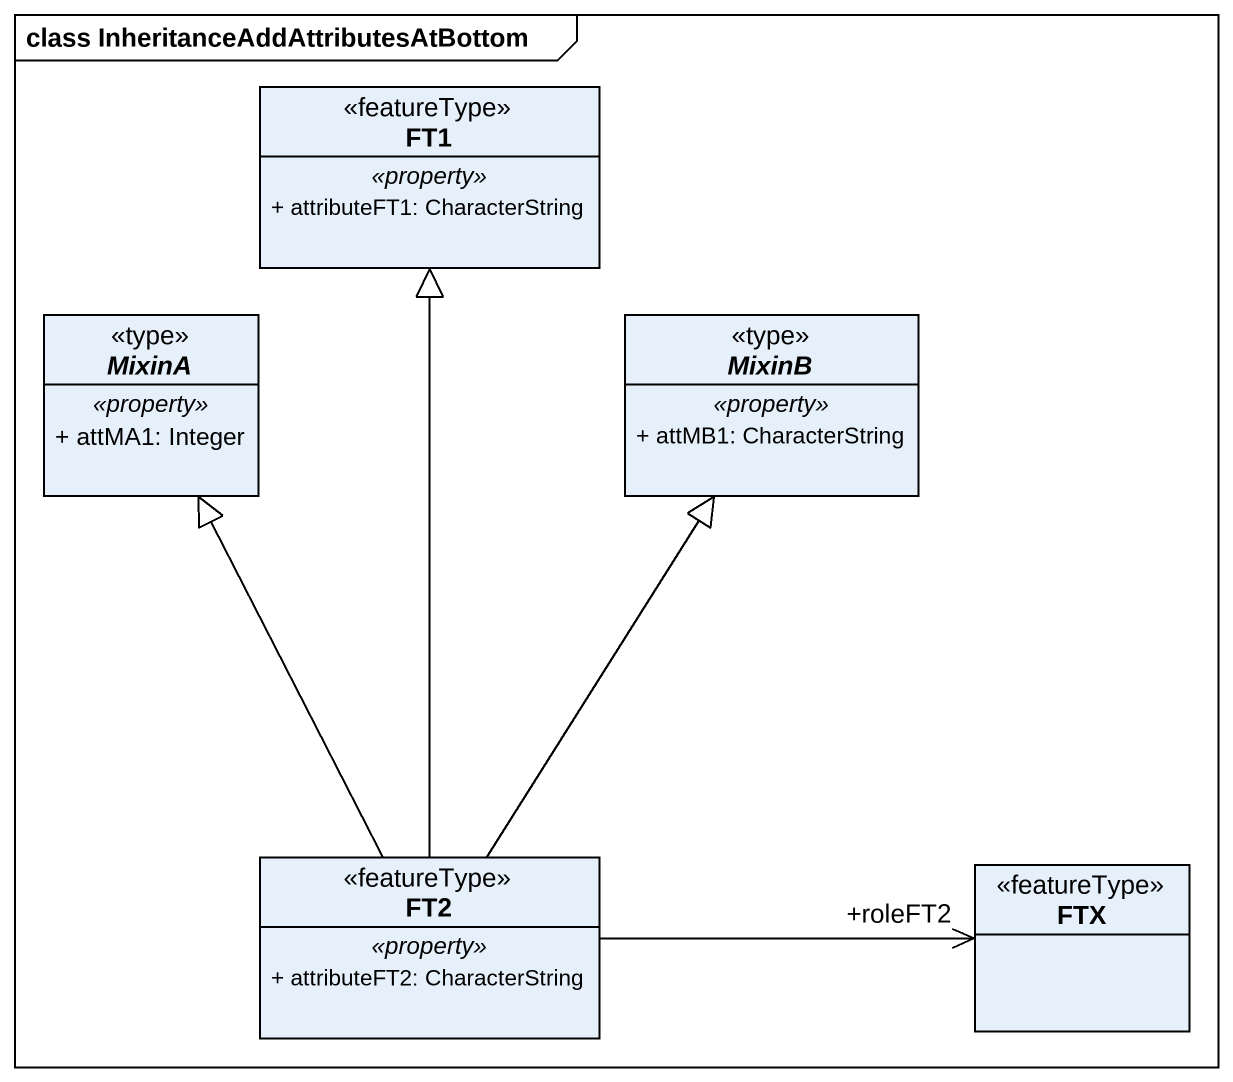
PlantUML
@startuml
mainframe class InheritanceAddAttributesAtBottom
hide circle
hide empty members
skinparam classAttributeIconSize 0
class FT1 <<featureType>> {
  .. <<property>> ..
  + attributeFT1: CharacterString
}
abstract class MixinA <<type>> {
  .. <<property>> ..
  + attMA1: Integer
}
abstract class MixinB <<type>> {
  .. <<property>> ..
  + attMB1: CharacterString
}
class FT2 <<featureType>> {
  .. <<property>> ..
  + attributeFT2: CharacterString
}
class FTX <<featureType>>
FT2 -up-|> FT1
FT2 -up-|> MixinA
FT2 -up-|> MixinB
FT2 -right-> "+roleFT2" FTX
@enduml
